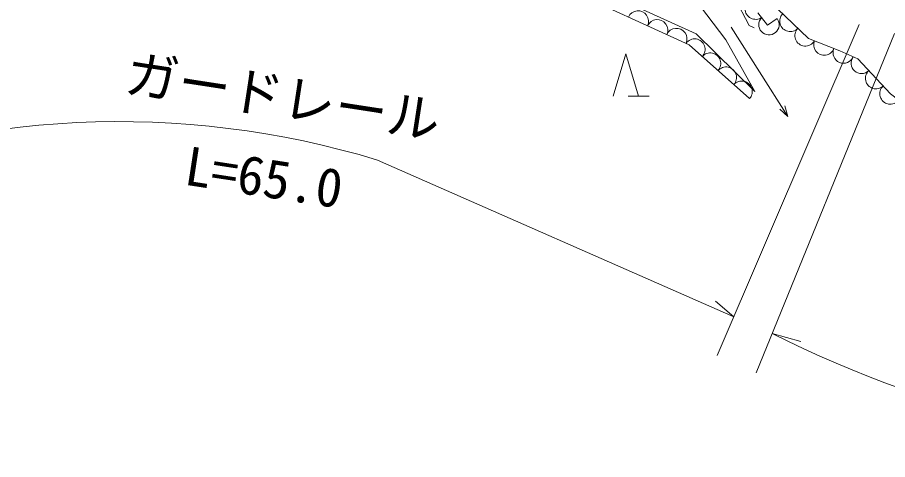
# Model space of a CAD drawing. Units: millimetres, scale not verified. Extents: x 40000 to 680000, y 20000 to 380000.
# Drawn here: x 133006 to 174158, y 255231 to 276118 of the extents above; entities that cross this region are included whole.
import ezdxf
from ezdxf.enums import TextEntityAlignment as Align

# ---------------------------------------------------------------- set-up
doc = ezdxf.new("R2010")
doc.units = ezdxf.units.MM
doc.header["$LTSCALE"] = 1000
doc.layers.add('M-BGD', color=7, linetype='Continuous', lineweight=13)
doc.layers.add('M-STR-HTXT', color=7, linetype='Continuous', lineweight=13)
doc.styles.add('ＭＳ ゴシック', font='')
doc.styles.get('ＭＳ ゴシック').set_extended_font_data('MS Gothic')

# ---------------------------------------------------------------- blocks, each defined once
blk = doc.blocks.new('針葉樹林')
at = {"color": 7, "linetype": 'Continuous', "lineweight": 13}
for p, q in [((-0.6, -1), (0, 1)), ((0, 1), (0.6, -1)), ((0.1, -1), (1.1, -1))]:
    blk.add_line(p, q, dxfattribs=at)

msp = doc.modelspace()

# ---------------------------------------------------------------- linework, layer by layer
at = {"layer": 'M-BGD'}
for p, q in [((167618, 275736), (166373, 278103)), ((161037, 277192), (165108, 275337)), ((164894, 277194), (166507, 275061)), ((164777, 274829), (160767, 276655)), ((168023, 276342), (168477, 275752)), ((167849, 275623), (167618, 275736)), ((168477, 275752), (168941, 276061)), ((165108, 275337), (167874, 272621)), ((166761, 275660), (169447, 271443)), ((166507, 275061), (167874, 272621)), ((167630, 272281), (164777, 274829)), ((169447, 271443), (169060, 271790)), ((169297, 271940), (169447, 271443))]:
    msp.add_line(p, q, dxfattribs=at)
msp.add_lwpolyline([(168407, 277940), (168298, 277466), (168587, 276871), (170414, 275128), (171899, 274533), (172746, 274165), (174294, 272512), (176514, 270827), (179390, 269224), (182020, 268251), (184692, 267916), (187514, 267672)], dxfattribs=at)
for centre, radius, start, end in [((167923, 276531), 504, 119.3509, 303.5301), ((162358, 275932), 499, 335.3577, 155.6569), ((169553, 275946), 497, 136.0254, 316.673), ((163266, 275518), 499, 335.3577, 155.6569), ((168550, 275777), 483, 136.2506, 35.9965), ((164174, 275105), 499, 335.3577, 155.6569), ((170267, 275258), 494, 135.4338, 330.5249), ((165032, 274609), 496, 317.5244, 144.6095), ((171157, 274827), 497, 157.8212, 338.4688), ((172078, 274452), 497, 157.1682, 336.8414), ((165771, 273943), 499, 318.093, 138.3922), ((172924, 273957), 491, 142.4618, 314.4909), ((166515, 273279), 499, 318.093, 138.3922), ((173606, 273242), 497, 132.8012, 313.4488), ((167259, 272614), 499, 318.093, 138.3922), ((174286, 272516), 497, 132.8195, 322.9279)]:
    msp.add_arc(centre, radius, start, end, dxfattribs=at)
at = {"layer": 'M-STR-HTXT'}
for p, q in [((172811, 275790), (166096, 260143)), ((174484, 275365), (167944, 259336)), ((166885, 261981), (150042, 269382)), ((166885, 261981), (166024, 262709)), ((168699, 261187), (170055, 260815))]:
    msp.add_line(p, q, dxfattribs=at)
for centre, radius, start, end in [((137812, 229040), 42155, 73.1348, 112.3087), ((193927, 311638), 56407, 243.4328, 270.4114)]:
    msp.add_arc(centre, radius, start, end, dxfattribs=at)

# ---------------------------------------------------------------- block references
at = {"layer": 'M-BGD', "xscale": 1000, "yscale": 1000, "rotation": 0.23939}
msp.add_blockref('針葉樹林', (161781, 273396), dxfattribs=at)

# ---------------------------------------------------------------- texts
at = {"layer": 'M-STR-HTXT', "style": 'ＭＳ ゴシック'}
for s, p in [('ガードレール', (137932, 272057)), ('L=65.0', (140752, 267687))]:
    msp.add_text(s, height=1833, rotation=351.28, dxfattribs=at).set_placement(p, align=Align.BOTTOM_LEFT)

doc.saveas('drawing.dxf')
